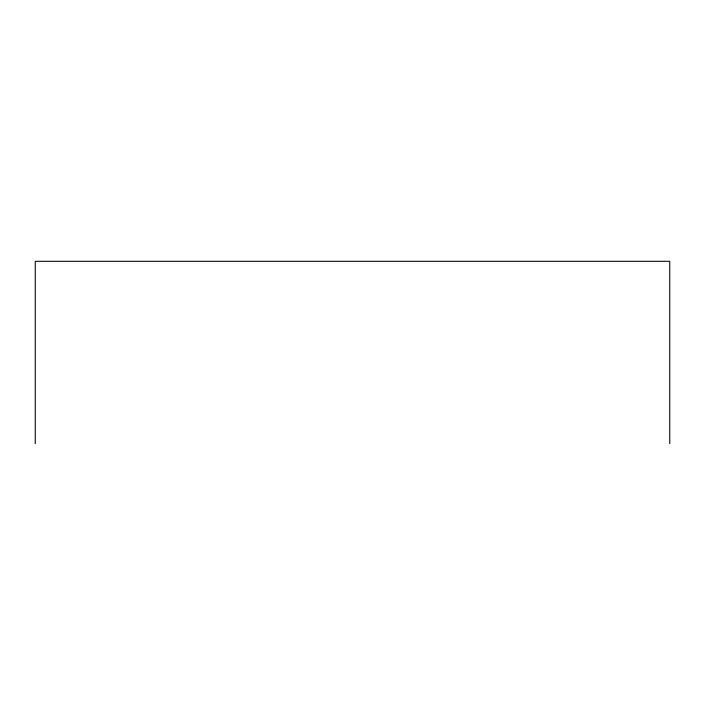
<?xml version="1.0" encoding="UTF-8"?>
<svg xmlns="http://www.w3.org/2000/svg" width="705" height="705" viewBox="0 0 705 705"><rect width="100%" height="100%" fill="white"/><g stroke="black" fill="none" stroke-linecap="round" stroke-linejoin="round"><path stroke-width="1.06" d="M669.75 443.701L669.75 261.299L35.25 261.299L35.25 443.701"/></g></svg>
